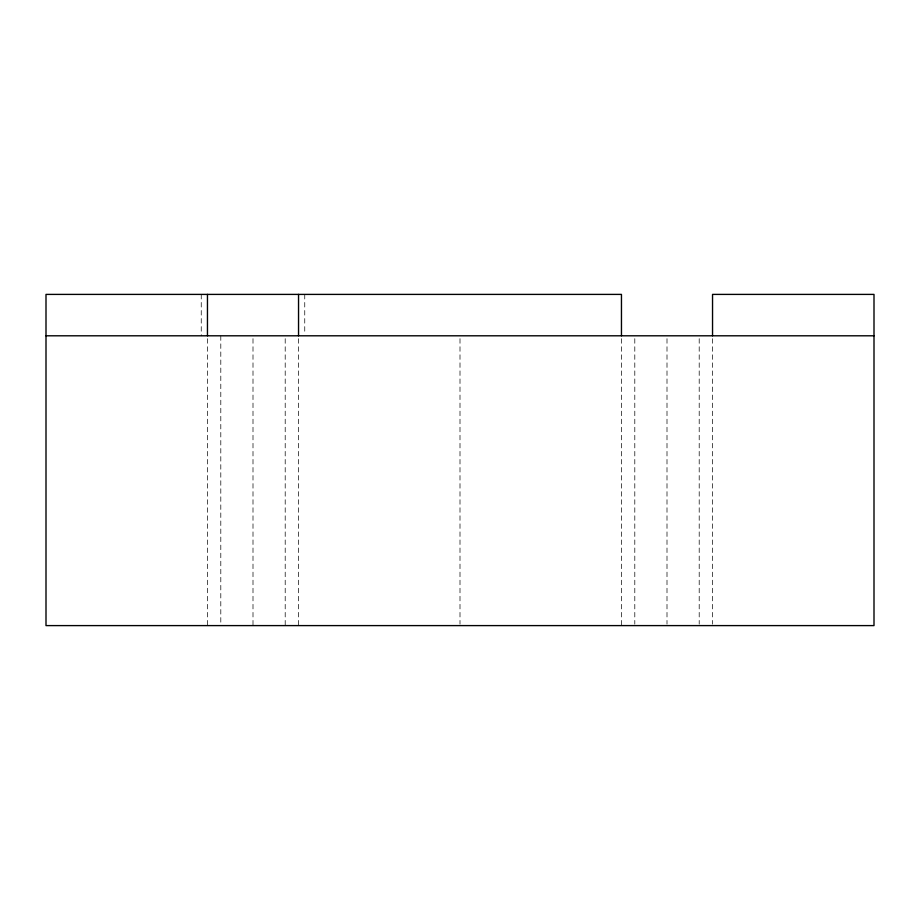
<?xml version="1.0" encoding="UTF-8"?>
<svg xmlns="http://www.w3.org/2000/svg" width="920" height="920" viewBox="0 0 920 920"><rect width="100%" height="100%" fill="white"/><g stroke="black" fill="none" stroke-linecap="round" stroke-linejoin="round"><path stroke-width="0.69" stroke-dasharray="4.6 3.45" d="M712.54 338.675L712.54 624.162M699.2 338.675L699.2 624.162M667 338.675L667 624.162M634.8 338.675L634.8 624.162M621.46 338.675L621.46 625.6M460 338.675L460 624.162M304.75 294.4L304.75 334.374M298.54 338.675L298.54 625.6M285.2 338.675L285.2 625.6M253 338.675L253 625.6M220.8 335.8L220.8 625.6M207.46 338.675L207.46 625.6M201.25 294.4L201.25 335.8"/><path stroke-width="1.38" d="M46 335.8L874 335.8M712.54 335.8L712.54 294.4L874 294.4L874 625.6L46 625.6L46 294.4L621.46 294.4L621.46 335.8M298.54 294.4L298.54 335.8M207.46 294.4L207.46 335.8"/></g></svg>
